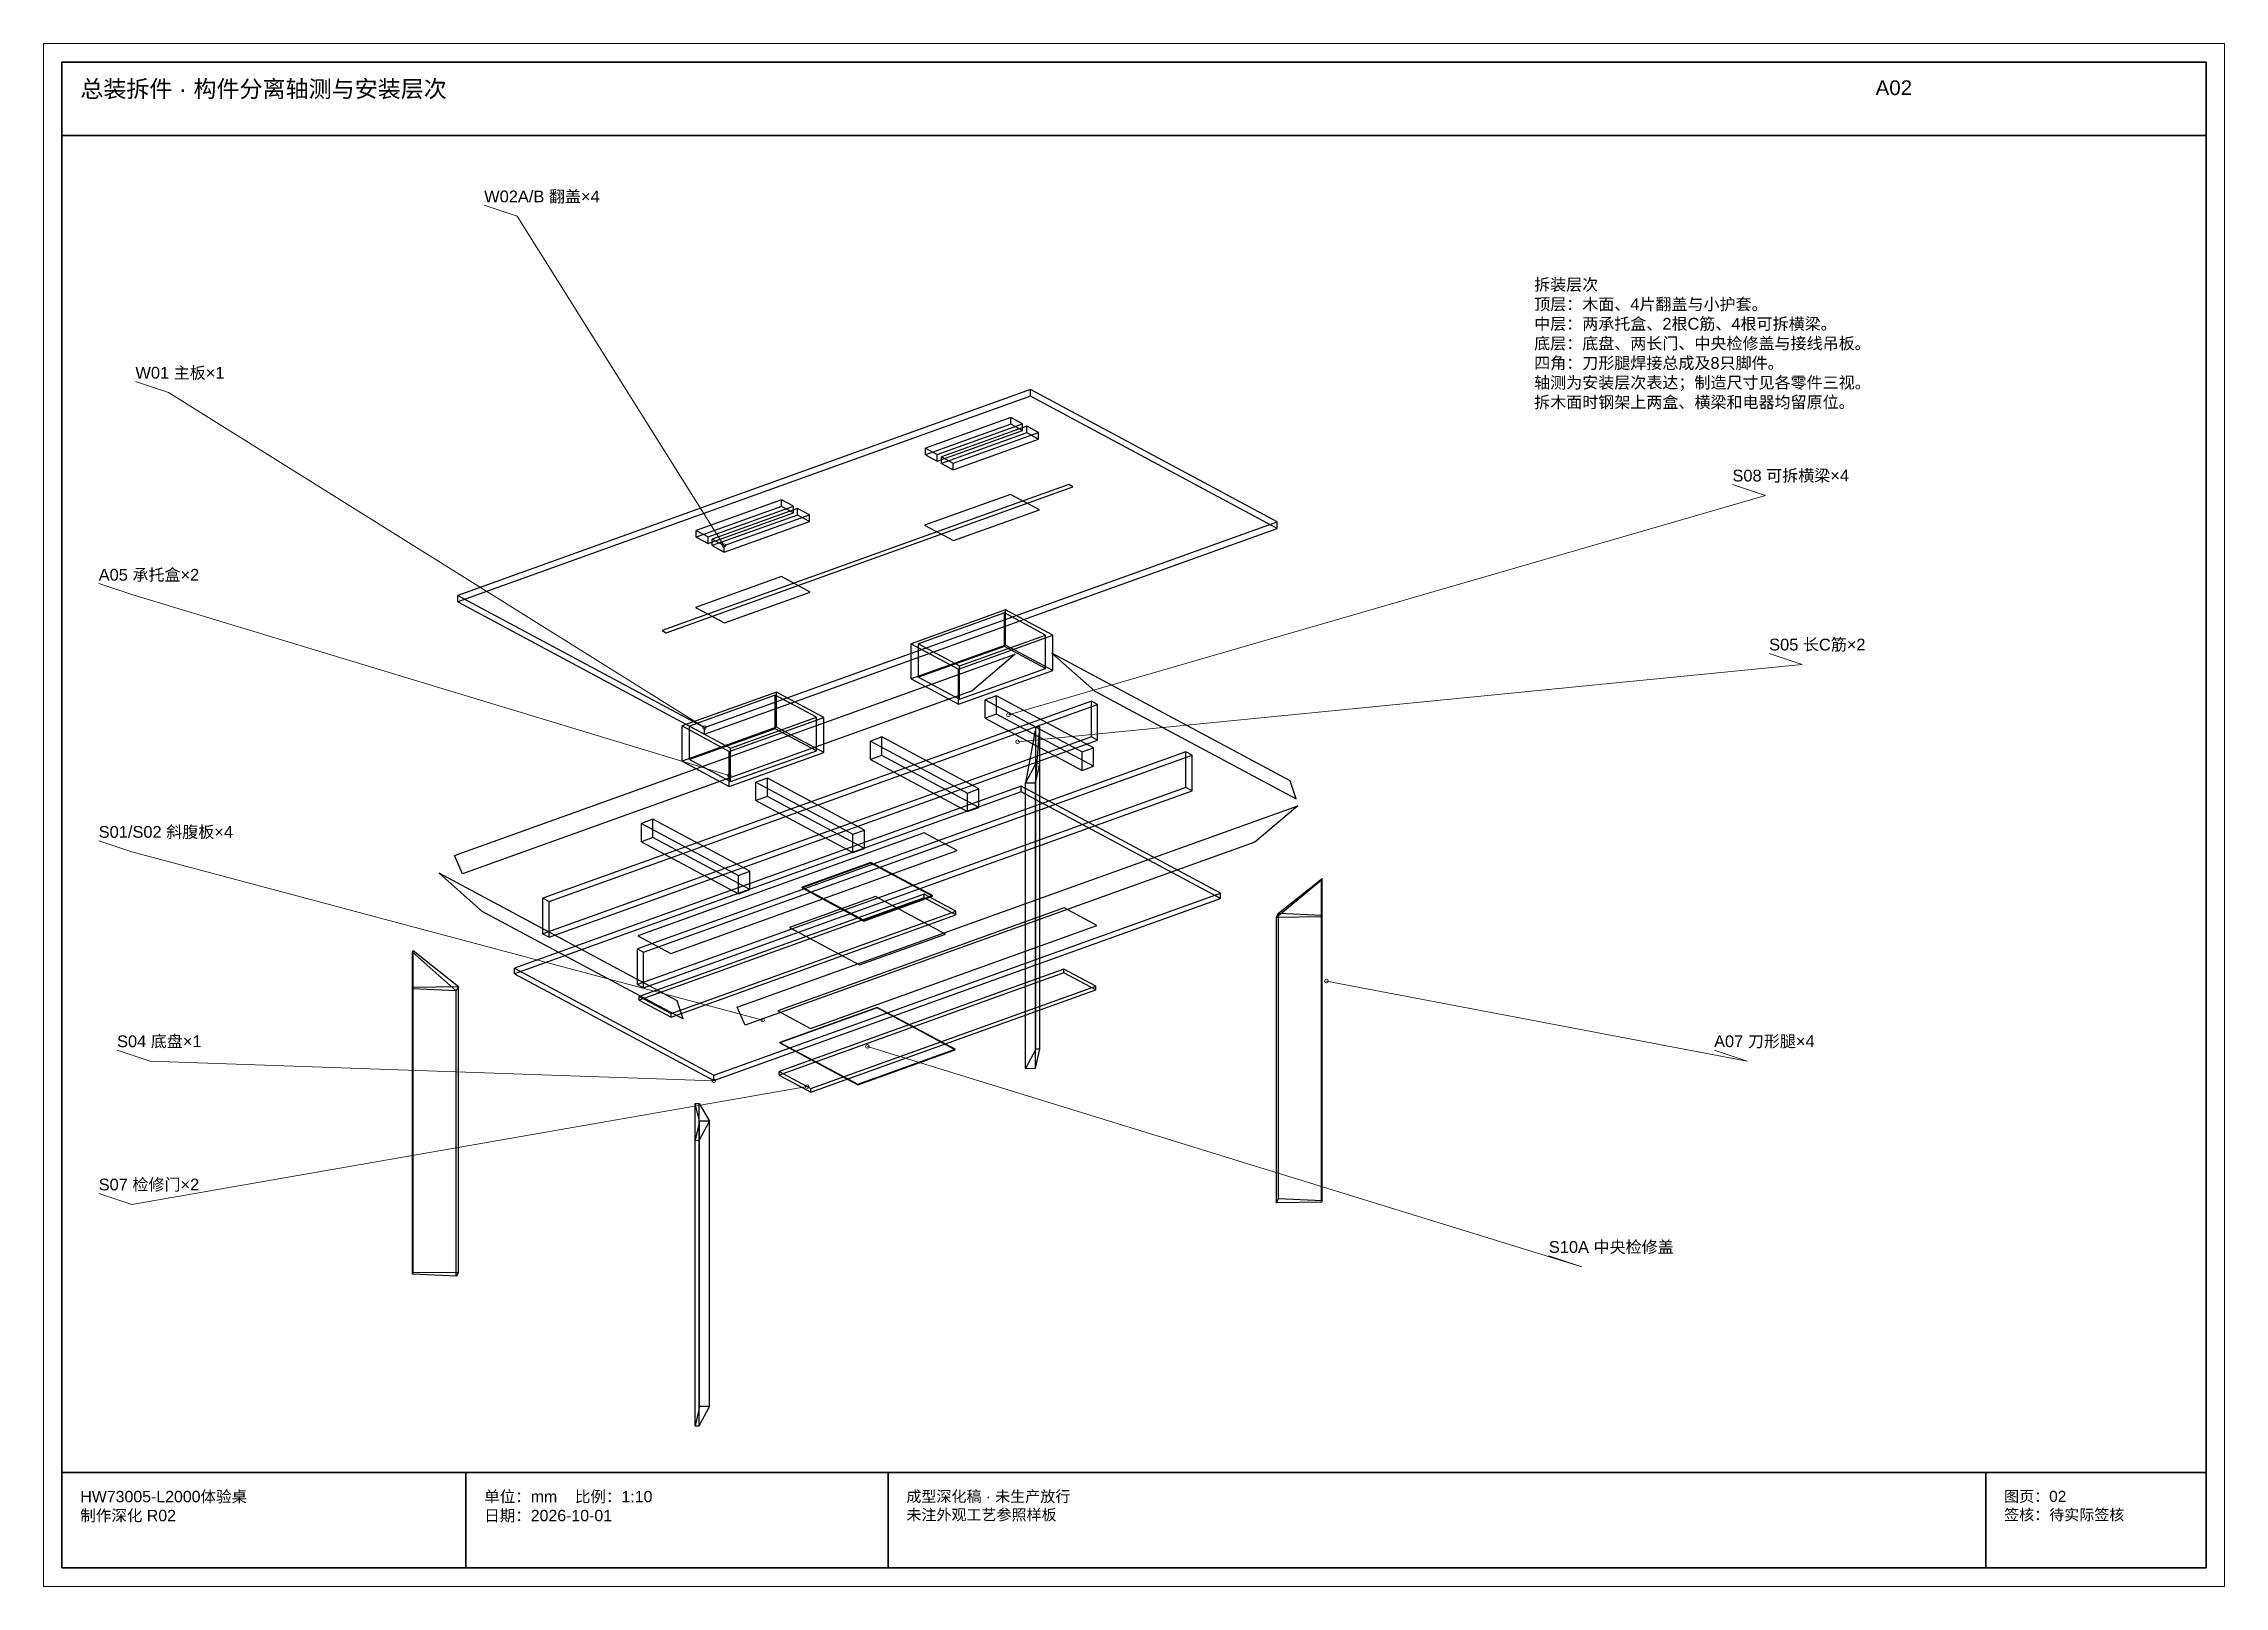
# Paper-space layout 'A02' of a CAD drawing. Header units: millimetres. Extents: x 0 to 594, y 0 to 420.
# The model-space entities are those that its viewports show. They can reach past a viewport. Long polylines and large blocks are cut down to what shows.
import ezdxf

# ---------------------------------------------------------------- set-up
doc = ezdxf.new("R2010")
doc.units = ezdxf.units.MM
for name, color, linetype, lineweight in [('DIM', 7, 'Continuous', 13), ('FRAME', 7, 'Continuous', 35), ('NOTE', 7, 'Continuous', 18), ('OUTLINE', 7, 'Continuous', 25)]:
    doc.layers.add(name, color=color, linetype=linetype, lineweight=lineweight)
doc.styles.add('CN', font='Arial Unicode.ttf')

msp = doc.modelspace()

# ---------------------------------------------------------------- linework, layer by layer
at = {"layer": 'DIM'}
for points in [[(13853.08, 2833.6), (13290, 3730), (13200, 3760)], [(13800, 2338), (12340, 3250), (12250, 3280)], [(14628, 2373), (16690, 2970), (16600, 3000)], [(13867.7, 2207.3), (12240, 2700), (12150, 2730)], [(14652.8, 2299.5), (16790, 2510), (16700, 2540)], [(13958.6, 1541.8), (12240, 2000), (12150, 2030)], [(15494, 1648), (16640, 1430), (16550, 1460)], [(13825.3, 1376.7), (12290, 1430), (12200, 1460)], [(14244, 1470), (16190, 870), (16100, 900)], [(14079.56, 1360.56), (12240, 1040), (12150, 1070)]]:
    msp.add_lwpolyline(points, dxfattribs=at)
for centre in [(13853.08, 2833.6), (14628, 2373), (13800, 2338), (14652.8, 2299.5), (13867.7, 2207.3), (15494, 1648), (13958.6, 1541.8), (14244, 1470), (13825.3, 1376.7), (14079.56, 1360.56)]:
    msp.add_circle(centre, 5, dxfattribs=at)
at = {"layer": 'FRAME'}
for p, q in [((12050, 3950), (17890, 3950)), ((12050, 310), (17890, 310)), ((13150, 50), (13150, 310)), ((14300, 50), (14300, 310)), ((17290, 50), (17290, 310))]:
    msp.add_line(p, q, dxfattribs=at)
msp.add_lwpolyline([(12050, 50), (17890, 50), (17890, 4150), (12050, 4150)], close=True, dxfattribs=at)
at = {"layer": 'OUTLINE'}
for p, q in [((14688, 3240), (14688, 3258)), ((14634.14, 3164.12), (14634.14, 3182.12)), ((14666.62, 3146.72), (14666.62, 3164.72)), ((14677.82, 3140.72), (14677.82, 3158.72)), ((14401.7, 3080.68), (14401.7, 3098.68)), ((14710.3, 3123.32), (14710.3, 3141.32)), ((14434.18, 3063.28), (14434.18, 3081.28)), ((14445.38, 3057.28), (14445.38, 3075.28)), ((14477.86, 3039.88), (14477.86, 3057.88)), ((14010.14, 2940.12), (14010.14, 2958.12)), ((14042.62, 2922.72), (14042.62, 2940.72)), ((14053.82, 2916.72), (14053.82, 2934.72)), ((14086.3, 2899.32), (14086.3, 2917.32)), ((13777.7, 2856.68), (13777.7, 2874.68)), ((13810.18, 2839.28), (13810.18, 2857.28)), ((13821.38, 2833.28), (13821.38, 2851.28)), ((15360, 2880), (15360, 2898)), ((13853.86, 2815.88), (13853.86, 2833.88)), ((13128, 2680), (13128, 2698)), ((14617, 2559), (14617, 2650)), ((14620.3, 2562.7), (14620.3, 2658.7)), ((14362.9, 2470.3), (14362.9, 2566.3)), ((14383, 2475), (14383, 2566)), ((14729, 2499), (14729, 2590)), ((14749.1, 2493.7), (14749.1, 2589.7)), ((14491.7, 2401.3), (14491.7, 2497.3)), ((14495, 2415), (14495, 2506)), ((13993, 2335), (13993, 2426)), ((13996.3, 2338.7), (13996.3, 2434.7)), ((14564.24, 2363.2), (14564.24, 2413.2)), ((14595.44, 2374.4), (14595.44, 2424.4)), ((14853.806, 2312.656), (14853.806, 2409.656)), ((14870.606, 2303.656), (14870.606, 2400.656)), ((13738.9, 2246.3), (13738.9, 2342.3)), ((13759, 2251), (13759, 2342)), ((13800, 2320), (13800, 2338)), ((14105, 2275), (14105, 2366)), ((14125.1, 2269.7), (14125.1, 2365.7)), ((14702.66, 2239.86), (14702.66, 2339.86)), ((14713.38, 2239.7), (14713.38, 2339.7)), ((13867.7, 2177.3), (13867.7, 2273.3)), ((13871, 2191), (13871, 2282)), ((14252.24, 2251.2), (14252.24, 2301.2)), ((14283.44, 2262.4), (14283.44, 2312.4)), ((14828.56, 2221.6), (14828.56, 2271.6)), ((14859.76, 2232.8), (14859.76, 2282.8)), ((15111.406, 2174.656), (15111.406, 2271.656)), ((15128.206, 2165.656), (15128.206, 2262.656)), ((13971.44, 2150.4), (13971.44, 2200.4)), ((14702.66, 1462.86), (14702.66, 2239.86)), ((14713.38, 1462.7), (14713.38, 2239.7)), ((13940.24, 2139.2), (13940.24, 2189.2)), ((14516.56, 2109.6), (14516.56, 2159.6)), ((14547.76, 2120.8), (14547.76, 2170.8)), ((14662.634, 2163.126), (14662.634, 2178.126)), ((14674.549, 1410.262), (14674.549, 2187.262)), ((14701.274, 1410.551), (14701.274, 2187.551)), ((13659.44, 2038.4), (13659.44, 2088.4)), ((13628.24, 2027.2), (13628.24, 2077.2)), ((14204.56, 1997.6), (14204.56, 2047.6)), ((14235.76, 2008.8), (14235.76, 2058.8)), ((14253.6, 1968.6), (14253.6, 1970.6)), ((13892.56, 1885.6), (13892.56, 1935.6)), ((13923.76, 1896.8), (13923.76, 1946.8)), ((14066.4, 1901.4), (14066.4, 1903.4)), ((15481.06, 1822.86), (15481.06, 1922.86)), ((15482.82, 1827.5), (15482.82, 1927.5)), ((13359.794, 1776.344), (13359.794, 1873.344)), ((13376.594, 1767.344), (13376.594, 1864.344)), ((14398.228, 1874.492), (14398.228, 1884.492)), ((14421.6, 1878.6), (14421.6, 1880.6)), ((15205.498, 1872.306), (15205.498, 1887.306)), ((14234.4, 1811.4), (14234.4, 1813.4)), ((14484.916, 1828.052), (14484.916, 1838.052)), ((15357.929, 1044.166), (15357.929, 1821.166)), ((15363.855, 1055.597), (15363.855, 1832.597)), ((15481.06, 1045.86), (15481.06, 1822.86)), ((15482.82, 1050.5), (15482.82, 1827.5)), ((13005.18, 1626.5), (13005.18, 1726.5)), ((13006.94, 1631.14), (13006.94, 1731.14)), ((13617.394, 1638.344), (13617.394, 1735.344)), ((13634.194, 1629.344), (13634.194, 1726.344)), ((13282.502, 1667.694), (13282.502, 1682.694)), ((14779.028, 1670.492), (14779.028, 1680.492)), ((13005.18, 849.5), (13005.18, 1626.5)), ((13006.94, 854.14), (13006.94, 1631.14)), ((13124.145, 844.403), (13124.145, 1621.403)), ((13130.071, 855.834), (13130.071, 1632.834)), ((13622.284, 1595.948), (13622.284, 1605.948)), ((14865.716, 1624.052), (14865.716, 1634.052)), ((13708.972, 1549.508), (13708.972, 1559.508)), ((14270.2, 1574.6), (14270.2, 1576.1)), ((14005, 1479.4), (14005, 1480.9)), ((14483, 1460.6), (14483, 1462.1)), ((13825.366, 1376.874), (13825.366, 1391.874)), ((14003.084, 1391.948), (14003.084, 1401.948)), ((14217.8, 1365.4), (14217.8, 1366.9)), ((13774.62, 1214.3), (13774.62, 1314.3)), ((13785.34, 1214.14), (13785.34, 1314.14)), ((14089.772, 1345.508), (14089.772, 1355.508)), ((13786.726, 489.449), (13786.726, 1266.449)), ((13813.451, 489.738), (13813.451, 1266.738)), ((13774.62, 437.3), (13774.62, 1214.3)), ((13785.34, 437.14), (13785.34, 1214.14))]:
    msp.add_line(p, q, dxfattribs=at)
for points in [[(13800, 2338), (15360, 2898), (14688, 3258), (13128, 2698)], [(13800, 2320), (15360, 2880), (14688, 3240), (13128, 2680)], [(14434.18, 3081.28), (14666.62, 3164.72), (14634.14, 3182.12), (14401.7, 3098.68)], [(14434.18, 3063.28), (14666.62, 3146.72), (14634.14, 3164.12), (14401.7, 3080.68)], [(14477.86, 3057.88), (14710.3, 3141.32), (14677.82, 3158.72), (14445.38, 3075.28)], [(14477.86, 3039.88), (14710.3, 3123.32), (14677.82, 3140.72), (14445.38, 3057.28)], [(13695.8, 2596.2), (14803.4, 2993.8), (14792.2, 2999.8), (13684.6, 2602.2)], [(14478.2, 2847), (14712.2, 2931), (14633.8, 2973), (14399.8, 2889)], [(13810.18, 2857.28), (14042.62, 2940.72), (14010.14, 2958.12), (13777.7, 2874.68)], [(13810.18, 2839.28), (14042.62, 2922.72), (14010.14, 2940.12), (13777.7, 2856.68)], [(13853.86, 2833.88), (14086.3, 2917.32), (14053.82, 2934.72), (13821.38, 2851.28)], [(13853.86, 2815.88), (14086.3, 2899.32), (14053.82, 2916.72), (13821.38, 2833.28)], [(13854.2, 2623), (14088.2, 2707), (14009.8, 2749), (13775.8, 2665)], [(14491.7, 2497.3), (14749.1, 2589.7), (14620.3, 2658.7), (14362.9, 2566.3)], [(14495, 2506), (14729, 2590), (14617, 2650), (14383, 2566)], [(14491.7, 2401.3), (14749.1, 2493.7), (14620.3, 2562.7), (14362.9, 2470.3)], [(14495, 2415), (14729, 2499), (14617, 2559), (14383, 2475)], [(13118.985, 1989.31), (14646.615, 2537.69), (14528.864, 2438.158), (13141.2, 1940.022)], [(15395.18, 2193.025), (14746.42, 2540.575), (14863.198, 2437.542), (15411.47, 2143.826)], [(13376.594, 1864.344), (14870.606, 2400.656), (14853.806, 2409.656), (13359.794, 1873.344)], [(13867.7, 2273.3), (14125.1, 2365.7), (13996.3, 2434.7), (13738.9, 2342.3)], [(13871, 2282), (14105, 2366), (13993, 2426), (13759, 2342)], [(14828.56, 2271.6), (14859.76, 2282.8), (14595.44, 2424.4), (14564.24, 2413.2)], [(13867.7, 2177.3), (14125.1, 2269.7), (13996.3, 2338.7), (13738.9, 2246.3)], [(13871, 2191), (14105, 2275), (13993, 2335), (13759, 2251)], [(14828.56, 2221.6), (14859.76, 2232.8), (14595.44, 2374.4), (14564.24, 2363.2)], [(14713.38, 2339.7), (14702.66, 2339.86), (14674.549, 2187.262), (14701.274, 2187.551)], [(13376.594, 1767.344), (14870.606, 2303.656), (14853.806, 2312.656), (13359.794, 1776.344)], [(13634.194, 1726.344), (15128.206, 2262.656), (15111.406, 2271.656), (13617.394, 1735.344)], [(14516.56, 2159.6), (14547.76, 2170.8), (14283.44, 2312.4), (14252.24, 2301.2)], [(14516.56, 2109.6), (14547.76, 2120.8), (14283.44, 2262.4), (14252.24, 2251.2)], [(14204.56, 2047.6), (14235.76, 2058.8), (13971.44, 2200.4), (13940.24, 2189.2)], [(14713.38, 2239.7), (14702.66, 2239.86), (14674.549, 2187.262), (14701.274, 2187.551)], [(13825.366, 1391.874), (15205.498, 1887.306), (14662.634, 2178.126), (13282.502, 1682.694)], [(13825.366, 1376.874), (15205.498, 1872.306), (14662.634, 2163.126), (13282.502, 1667.694)], [(13634.194, 1629.344), (15128.206, 2165.656), (15111.406, 2174.656), (13617.394, 1638.344)], [(14204.56, 1997.6), (14235.76, 2008.8), (13971.44, 2150.4), (13940.24, 2139.2)], [(13892.56, 1935.6), (13923.76, 1946.8), (13659.44, 2088.4), (13628.24, 2077.2)], [(13888.985, 1576.81), (15416.615, 2125.19), (15298.864, 2025.658), (13911.2, 1527.522)], [(13708.4, 1723), (14488.4, 2003), (14398.8, 2051), (13618.8, 1771)], [(13892.56, 1885.6), (13923.76, 1896.8), (13659.44, 2038.4), (13628.24, 2027.2)], [(14234.4, 1813.4), (14421.6, 1880.6), (14253.6, 1970.6), (14066.4, 1903.4)], [(14234.4, 1811.4), (14421.6, 1878.6), (14253.6, 1968.6), (14066.4, 1901.4)], [(13725.98, 1593.825), (13077.22, 1941.375), (13193.998, 1838.342), (13742.27, 1544.626)], [(15482.82, 1927.5), (15481.06, 1922.86), (15357.929, 1821.166), (15363.855, 1832.597)], [(13708.972, 1559.508), (14484.916, 1838.052), (14398.228, 1884.492), (13622.284, 1605.948)], [(13708.972, 1549.508), (14484.916, 1828.052), (14398.228, 1874.492), (13622.284, 1595.948)], [(14089.2, 1519), (14869.2, 1799), (14779.6, 1847), (13999.6, 1567)], [(14222.2, 1692), (14456.2, 1776), (14265.8, 1878), (14031.8, 1794)], [(15482.82, 1827.5), (15481.06, 1822.86), (15357.929, 1821.166), (15363.855, 1832.597)], [(13005.18, 1726.5), (13006.94, 1731.14), (13130.071, 1632.834), (13124.145, 1621.403)], [(14089.772, 1355.508), (14865.716, 1634.052), (14779.028, 1680.492), (14003.084, 1401.948)], [(14089.772, 1345.508), (14865.716, 1624.052), (14779.028, 1670.492), (14003.084, 1391.948)], [(13005.18, 1626.5), (13006.94, 1631.14), (13130.071, 1632.834), (13124.145, 1621.403)], [(14217.8, 1366.9), (14483, 1462.1), (14270.2, 1576.1), (14005, 1480.9)], [(14217.8, 1365.4), (14483, 1460.6), (14270.2, 1574.6), (14005, 1479.4)], [(14713.38, 1462.7), (14702.66, 1462.86), (14674.549, 1410.262), (14701.274, 1410.551)], [(13774.62, 1314.3), (13785.34, 1314.14), (13813.451, 1266.738), (13786.726, 1266.449)], [(13774.62, 1214.3), (13785.34, 1214.14), (13813.451, 1266.738), (13786.726, 1266.449)], [(15482.82, 1050.5), (15481.06, 1045.86), (15357.929, 1044.166), (15363.855, 1055.597)], [(13005.18, 849.5), (13006.94, 854.14), (13130.071, 855.834), (13124.145, 844.403)], [(13774.62, 437.3), (13785.34, 437.14), (13813.451, 489.738), (13786.726, 489.449)]]:
    msp.add_lwpolyline(points, close=True, dxfattribs=at)

# ---------------------------------------------------------------- texts
at = {"layer": 'NOTE', "attachment_point": 1, "style": 'CN'}
for s, insert, char_height, width in [('总装拆件 · 构件分离轴测与安装层次', (12100, 4100), 46, 4840), ('A02', (16990, 4100), 40, 900), ('W02A/B 翻盖×4', (13200, 3800), 32, 900), ('拆装层次\\P顶层：木面、4片翻盖与小护套。\\P中层：两承托盒、2根C筋、4根可拆横梁。\\P底层：底盘、两长门、中央检修盖与接线吊板。\\P四角：刀形腿焊接总成及8只脚件。\\P轴测为安装层次表达；制造尺寸见各零件三视。\\P拆木面时钢架上两盒、横梁和电器均留原位。', (16060, 3560), 32, 1770), ('W01 主板×1', (12250, 3320), 32, 900), ('S08 可拆横梁×4', (16600, 3040), 32, 900), ('A05 承托盒×2', (12150, 2770), 32, 900), ('S05 长C筋×2', (16700, 2580), 32, 900), ('S01/S02 斜腹板×4', (12150, 2070), 32, 900), ('S04 底盘×1', (12200, 1500), 32, 900), ('A07 刀形腿×4', (16550, 1500), 32, 900), ('S07 检修门×2', (12150, 1110), 32, 900), ('S10A 中央检修盖', (16100, 940), 32, 900), ('HW73005-L2000体验桌\\P制作深化 R02', (12100, 260), 31, 1000), ('单位：mm    比例：1:10\\P日期：2026-10-01', (13200, 260), 31, 1050), ('成型深化稿 · 未生产放行\\P未注外观工艺参照样板', (14350, 260), 30, 2890), ('图页：02\\P签核：待实际签核', (17340, 260), 30, 550)]:
    msp.add_mtext(s, dxfattribs=dict(at, insert=insert, char_height=char_height, width=width))

psp = doc.layouts.new('A02')

# ---------------------------------------------------------------- viewports
at = {"layer": 'Defpoints'}
psp.add_viewport(center=(297, 210), size=(594, 420), view_center_point=(14970, 2100), view_height=4200, dxfattribs=at)

doc.saveas('drawing.dxf')
